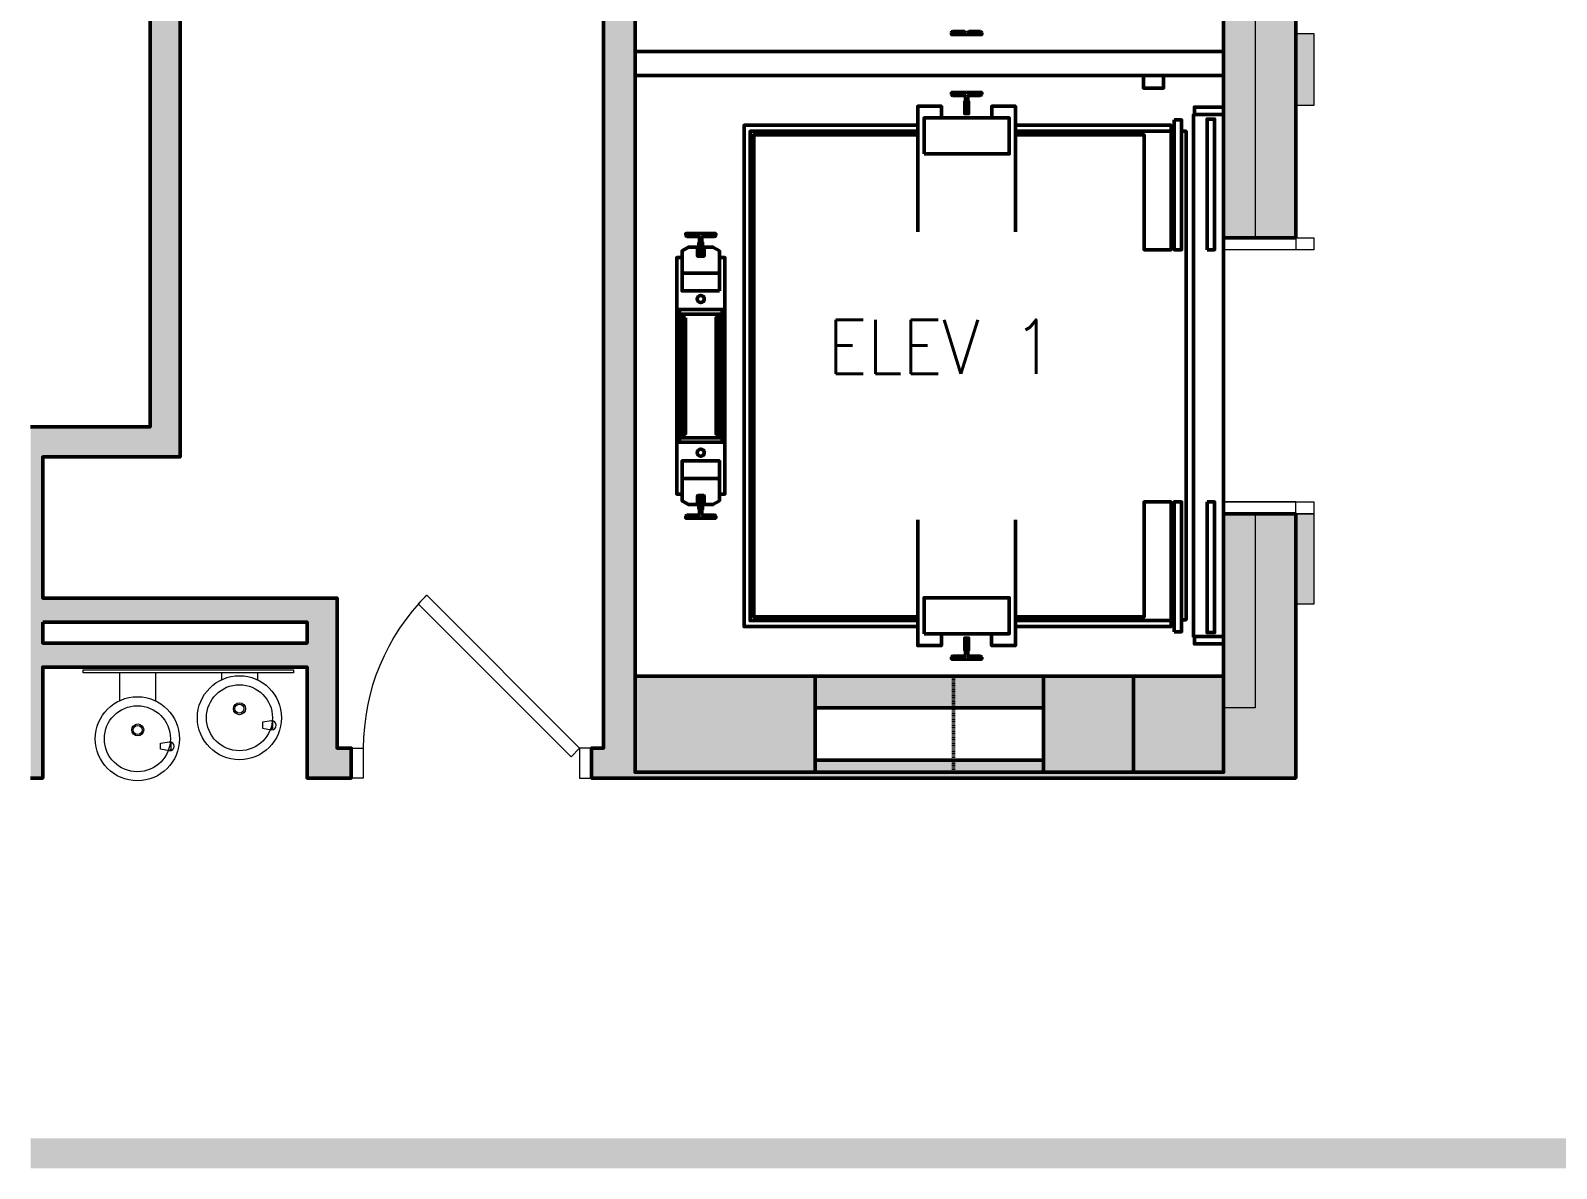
# Model space of a CAD drawing. Header units: inches. Extents: x 842 to 2180, y -10 to 1751.
# Drawn here: x 842.2 to 1096.3, y 529 to 718.5 of the extents above; entities that cross this region are included whole.
import ezdxf

# ---------------------------------------------------------------- set-up
doc = ezdxf.new("R2010")
doc.units = ezdxf.units.IN
doc.header["$MEASUREMENT"] = 0
doc.linetypes.add('IMPORT-Orbis_BB$0$TI_Grid_E957150$0$HIDDEN4 _2_', pattern=[0.046875, 0.023437, -0.023437])
for name, color, linetype, lineweight in [('Orbis - Background_dwg', 8, 'Continuous', 9), ('Orbis_AR$0$A-Wall-Exst', 7, 'Continuous', 9), ('Orbis_AR$0$TI_Grid_E957150$0$S-11-COLS-CONC', 50, 'Continuous', 50), ('Orbis_BB$0$A-Door-Exst', 7, 'Continuous', 9), ('Orbis_BB$0$A-Wall-Exst', 7, 'Continuous', 9), ('Orbis_BB$0$TI_ARCH-02_E957150$0$A-Anno-Note96', 250, 'Continuous', 20), ('Orbis_BB$0$TI_ARCH-02_E957150$0$A-Door', 10, 'Continuous', 13), ('Orbis_BB$0$TI_ARCH-02_E957150$0$A-Flor-Fixt', 10, 'Continuous', 13), ('Orbis_BB$0$TI_Grid_E957150$0$S-02-COLS-CONC', 50, 'Continuous', 50), ('Orbis_BB$0$TI_Grid_E957150$0$S-02-COLS-CONC-PATT', 250, 'Continuous', 20), ('Orbis_BB$0$TI_Grid_E957150$0$S-03-COLS-CONC-PATT', 250, 'Continuous', 20), ('Orbis_BB$0$TI_Grid_E957150$0$S-04-COLS-CONC', 50, 'Continuous', 50), ('Orbis_BB$0$TI_Grid_E957150$0$S-04-COLS-CONC-PATT', 250, 'Continuous', 20), ('Orbis_BB$0$TI_Grid_E957150$0$S-05-COLS-CONC', 50, 'Continuous', 50), ('Orbis_BB$0$TI_Grid_E957150$0$S-05-COLS-CONC-PATT', 250, 'Continuous', 20), ('Orbis_BB$0$TI_Grid_E957150$0$S-06-COLS-CONC', 50, 'Continuous', 50), ('Orbis_BB$0$TI_Grid_E957150$0$S-06-COLS-CONC-PATT', 250, 'Continuous', 20), ('Orbis_BB$0$TI_Grid_E957150$0$S-07-COLS-CONC', 50, 'Continuous', 50), ('Orbis_BB$0$TI_Grid_E957150$0$S-07-COLS-CONC-PATT', 250, 'Continuous', 20), ('Orbis_BB$0$TI_Grid_E957150$0$S-08-COLS-CONC', 50, 'Continuous', 50), ('Orbis_BB$0$TI_Grid_E957150$0$S-08-COLS-CONC-PATT', 250, 'Continuous', 20), ('Orbis_BB$0$TI_Grid_E957150$0$S-09-COLS-CONC', 50, 'Continuous', 50), ('Orbis_BB$0$TI_Grid_E957150$0$S-09-COLS-CONC-PATT', 250, 'Continuous', 20), ('Orbis_BB$0$TI_Grid_E957150$0$S-11-COLS-CONC', 50, 'Continuous', 50), ('Orbis_BB$0$TI_Grid_E957150$0$S-11-COLS-CONC-PATT', 250, 'Continuous', 20), ('Orbis_BB$0$TI_Grid_E957150$0$S-12-COLS-CONC', 50, 'Continuous', 50), ('Orbis_BB$0$TI_Grid_E957150$0$S-12-COLS-CONC-PATT', 250, 'Continuous', 20), ('Orbis_BB$0$TI_Grid_E957150$0$S-13-COLS-CONC', 50, 'Continuous', 50), ('Orbis_BB$0$TI_Grid_E957150$0$S-13-COLS-CONC-PATT', 250, 'Continuous', 20), ('Orbis_BB$0$TI_Grid_E957150$0$S-14-COLS-CONC', 50, 'Continuous', 50), ('Orbis_BB$0$TI_Grid_E957150$0$S-14-COLS-CONC-PATT', 250, 'Continuous', 20), ('Orbis_BB$0$TI_Grid_E957150$0$S-P1-COLS-CONC', 50, 'Continuous', 50), ('Orbis_BB$0$TI_Grid_E957150$0$S-P1-COLS-CONC-PATT', 250, 'Continuous', 20), ('Orbis_BB$0$TI_Grid_E957150$0$S-P3-COLS-CONC', 50, 'Continuous', 50), ('Orbis_BB$0$TI_Grid_E957150$0$S-P4-COLS-CONC', 50, 'Continuous', 50)]:
    doc.layers.add(name, color=color, linetype=linetype, lineweight=lineweight)
doc.layers.add('Orbis_BB$0$TI_ARCH-02_E957150$0$A-Door-NPLT', color=10, linetype='Continuous', lineweight=13, plot=False)
doc.styles.add('romans', font='romans__.ttf', dxfattribs={"width": 0.9, "height": 9})

# ---------------------------------------------------------------- blocks, each defined once
blk = doc.blocks.new('Orbis - Background_dwg__U10-7347691-Level XX  RCP DEMO')
at = {"layer": 'Orbis_BB$0$TI_Grid_E957150$0$S-13-COLS-CONC-PATT', "lineweight": 50}
blk.add_hatch(color=50, dxfattribs=at).paths.add_polyline_path([(11749.16, 1400.91), (11749.16, 1416.91), (11719.16, 1416.91), (11719.16, 1400.91), (11719.66, 1400.91)], flags=0)
at = {"layer": 'Orbis_BB$0$TI_Grid_E957150$0$S-13-COLS-CONC', "flags": 128}
blk.add_lwpolyline([(11749.16, 1416.91), (11719.16, 1416.91), (11719.16, 1400.91), (11749.16, 1400.91)], close=True, dxfattribs=at)
blk = doc.blocks.new('Orbis - Background_dwg__U15-7347695-Level XX  RCP DEMO')
at = {"layer": 'Orbis_BB$0$TI_Grid_E957150$0$S-13-COLS-CONC-PATT', "lineweight": 50}
blk.add_hatch(color=50, dxfattribs=at).paths.add_polyline_path([(11681.16, 1400.91), (11681.16, 1416.91), (11651.16, 1416.91), (11651.16, 1400.91)], flags=0)
at = {"layer": 'Orbis_BB$0$TI_Grid_E957150$0$S-13-COLS-CONC', "flags": 128}
blk.add_lwpolyline([(11681.16, 1400.91), (11651.16, 1400.91), (11651.16, 1416.91), (11681.16, 1416.91)], close=True, dxfattribs=at)
blk = doc.blocks.new('Orbis - Background_dwg__U30-7347710-Level XX  RCP DEMO')
at = {"layer": 'Orbis_BB$0$TI_Grid_E957150$0$S-12-COLS-CONC-PATT', "lineweight": 50}
blk.add_hatch(color=50, dxfattribs=at).paths.add_polyline_path([(11749.16, 1400.91), (11749.16, 1416.91), (11719.16, 1416.91), (11719.16, 1400.91), (11719.66, 1400.91)], flags=0)
at = {"layer": 'Orbis_BB$0$TI_Grid_E957150$0$S-12-COLS-CONC', "flags": 128}
blk.add_lwpolyline([(11749.16, 1416.91), (11719.16, 1416.91), (11719.16, 1400.91), (11749.16, 1400.91)], close=True, dxfattribs=at)
blk = doc.blocks.new('Orbis - Background_dwg__U29-7347711-Level XX  RCP DEMO')
at = {"layer": 'Orbis_BB$0$TI_Grid_E957150$0$S-12-COLS-CONC-PATT', "lineweight": 50}
blk.add_hatch(color=50, dxfattribs=at).paths.add_polyline_path([(11681.16, 1400.91), (11681.16, 1416.91), (11651.16, 1416.91), (11651.16, 1400.91)], flags=0)
at = {"layer": 'Orbis_BB$0$TI_Grid_E957150$0$S-12-COLS-CONC', "flags": 128}
blk.add_lwpolyline([(11681.16, 1416.91), (11651.16, 1416.91), (11651.16, 1400.91), (11681.16, 1400.91)], close=True, dxfattribs=at)
blk = doc.blocks.new('Orbis - Background_dwg_Orbis_BB$0$TI_ARCH-02_E957150$0$I_PLUMB_FOUNT_Round - Double_P-7347755-Level XX  RCP DEMO')
at = {"layer": 'Orbis_BB$0$TI_ARCH-02_E957150$0$A-Flor-Fixt'}
for p, q in [((0.5, 11.5), (1.68, 11.5)), ((0.5, 5.5), (1.68, 5.5)), ((0.5, -5.5), (5.18, -5.5)), ((0.5, -11.5), (5.18, -11.5))]:
    blk.add_line(p, q, dxfattribs=at)
at = {"layer": 'Orbis_BB$0$TI_ARCH-02_E957150$0$A-Flor-Fixt', "flags": 128}
for points in [[(0, 17.5), (0.5, 17.5), (0.5, -17.5), (0, -17.5)], [(8.5, 13.86), (8.75, 12.36), (9.75, 12.36), (10, 13.86), (9.75, 14.06), (8.75, 14.06)], [(12, -3.14), (12.25, -2.94), (13.25, -2.94), (13.5, -3.14), (13.25, -4.64), (12.25, -4.64)]]:
    blk.add_lwpolyline(points, close=True, dxfattribs=at)
at = {"layer": 'Orbis_BB$0$TI_ARCH-02_E957150$0$A-Flor-Fixt'}
for centre, radius in [((8, 8.5), 7), ((8, 8.5), 5.5), ((6.5, 8.5), 1), ((6.5, 8.5), 0.75), ((11.5, -8.5), 7), ((11.5, -8.5), 5.5), ((10.03, -8.44), 1), ((10.03, -8.44), 0.75)]:
    blk.add_circle(centre, radius, dxfattribs=at)
for centre in [(9.25, 13.86), (12.75, -3.14)]:
    blk.add_arc(centre, 0.75, 0.0012, 179.9988, dxfattribs=at)
blk = doc.blocks.new('Orbis - Background_dwg_Orbis_BB-7347761-Level XX  RCP DEMO')
at = {"layer": 'Orbis_BB$0$A-Wall-Exst'}
h = blk.add_hatch(color=256, dxfattribs=at)
h.paths.add_polyline_path([(11761.16, 1399.92), (11761.16, 1428.92), (11764.16, 1428.92), (11764.16, 1443.92), (11749.16, 1443.92), (11749.16, 1400.91), (11719.16, 1400.91), (11719.16, 1402.92), (11681.16, 1402.92), (11681.16, 1400.91), (11651.16, 1400.91), (11651.16, 1724.92), (11749.16, 1724.92), (11749.16, 1697.92), (11761.16, 1697.92), (11761.16, 1721.92), (11764.16, 1721.92), (11764.16, 1733.92), (11761.16, 1733.92), (11761.16, 1758.16), (11550.5, 1758.16), (11550.5, 1753.16), (11627.66, 1753.16), (11627.66, 1651.16), (11565.66, 1651.16), (11565.66, 1646.16), (11599.91, 1646.16), (11599.91, 1551.16), (11570.41, 1551.16), (11570.41, 1458.42), (11550.5, 1458.42), (11550.5, 1399.92), (11552.54, 1399.92), (11552.54, 1418.42), (11596.54, 1418.42), (11596.54, 1399.92), (11603.91, 1399.92), (11603.91, 1404.92), (11601.54, 1404.92), (11601.54, 1429.92), (11552.54, 1429.92), (11552.54, 1453.42), (11575.41, 1453.42), (11575.41, 1546.16), (11645.91, 1546.16), (11645.91, 1404.92), (11643.91, 1404.92), (11643.91, 1399.92), (11719.66, 1399.92)], flags=0)
h.paths.add_polyline_path([(11681.16, 1411.66), (11719.16, 1411.66), (11719.16, 1416.91), (11681.16, 1416.91)], flags=0)
h.paths.add_polyline_path([(11596.54, 1422.42), (11552.54, 1422.42), (11552.54, 1425.92), (11596.54, 1425.92)], flags=0)
h.paths.add_polyline_path([(11761.16, 1489.92), (11761.16, 1511.92), (11764.16, 1511.92), (11764.16, 1523.92), (11761.16, 1523.92), (11761.16, 1532.92), (11764.16, 1532.92), (11764.16, 1547.92), (11749.16, 1547.92), (11749.16, 1489.92), (11754.41, 1489.92)], flags=0)
h.paths.add_polyline_path([(11606.66, 1551.16), (11604.91, 1551.16), (11604.91, 1646.16), (11606.66, 1646.16)], flags=0)
h.paths.add_polyline_path([(11645.91, 1551.41), (11611.91, 1551.41), (11611.91, 1645.91), (11645.91, 1645.91)], flags=0)
h.paths.add_polyline_path([(11761.16, 1593.92), (11761.16, 1615.92), (11764.16, 1615.92), (11764.16, 1627.92), (11761.16, 1627.92), (11761.16, 1636.92), (11764.16, 1636.92), (11764.16, 1651.92), (11749.16, 1651.92), (11749.16, 1593.92), (11754.41, 1593.92)], flags=0)
h.paths.add_polyline_path([(11645.91, 1651.16), (11631.66, 1651.16), (11631.66, 1755.16), (11651.16, 1755.16), (11651.16, 1756.91), (11681.16, 1756.91), (11681.16, 1755.16), (11719.16, 1755.16), (11719.16, 1756.91), (11749.16, 1756.91), (11749.16, 1730.17), (11645.91, 1730.17), (11645.91, 1671.13)], flags=0)
at = {"layer": 'Orbis_BB$0$TI_Grid_E957150$0$S-02-COLS-CONC-PATT', "lineweight": 9}
for points in [[(11681.16, 1400.91), (11681.16, 1416.91), (11651.16, 1416.91), (11651.16, 1400.91)], [(11719.16, 1400.91), (11749.16, 1400.91), (11749.16, 1416.91), (11719.16, 1416.91)]]:
    blk.add_hatch(color=7, dxfattribs=at).paths.add_polyline_path(points, flags=0)
at = {"layer": 'Orbis_BB$0$TI_Grid_E957150$0$S-03-COLS-CONC-PATT', "lineweight": 9}
for points in [[(11681.16, 1400.91), (11681.16, 1416.91), (11651.16, 1416.91), (11651.16, 1400.91)], [(11719.16, 1400.91), (11749.16, 1400.91), (11749.16, 1416.91), (11719.16, 1416.91)]]:
    blk.add_hatch(color=7, dxfattribs=at).paths.add_polyline_path(points, flags=0)
at = {"layer": 'Orbis_BB$0$TI_Grid_E957150$0$S-04-COLS-CONC-PATT', "lineweight": 9}
for points in [[(11681.16, 1400.91), (11681.16, 1416.91), (11651.16, 1416.91), (11651.16, 1400.91)], [(11719.16, 1400.91), (11749.16, 1400.91), (11749.16, 1416.91), (11719.16, 1416.91)]]:
    blk.add_hatch(color=7, dxfattribs=at).paths.add_polyline_path(points, flags=0)
at = {"layer": 'Orbis_BB$0$TI_Grid_E957150$0$S-05-COLS-CONC-PATT', "lineweight": 9}
for points in [[(11681.16, 1400.91), (11681.16, 1416.91), (11651.16, 1416.91), (11651.16, 1400.91)], [(11719.16, 1400.91), (11749.16, 1400.91), (11749.16, 1416.91), (11719.16, 1416.91)]]:
    blk.add_hatch(color=7, dxfattribs=at).paths.add_polyline_path(points, flags=0)
at = {"layer": 'Orbis_BB$0$TI_Grid_E957150$0$S-06-COLS-CONC-PATT', "lineweight": 9}
for points in [[(11681.16, 1400.91), (11681.16, 1416.91), (11651.16, 1416.91), (11651.16, 1400.91)], [(11719.16, 1400.91), (11749.16, 1400.91), (11749.16, 1416.91), (11719.16, 1416.91)]]:
    blk.add_hatch(color=7, dxfattribs=at).paths.add_polyline_path(points, flags=0)
at = {"layer": 'Orbis_BB$0$TI_Grid_E957150$0$S-07-COLS-CONC-PATT', "lineweight": 9}
for points in [[(11681.16, 1400.91), (11681.16, 1416.91), (11651.16, 1416.91), (11651.16, 1400.91)], [(11719.16, 1400.91), (11749.16, 1400.91), (11749.16, 1416.91), (11719.16, 1416.91)]]:
    blk.add_hatch(color=7, dxfattribs=at).paths.add_polyline_path(points, flags=0)
at = {"layer": 'Orbis_BB$0$TI_Grid_E957150$0$S-08-COLS-CONC-PATT', "lineweight": 9}
for points in [[(11681.16, 1400.91), (11681.16, 1416.91), (11651.16, 1416.91), (11651.16, 1400.91)], [(11719.16, 1400.91), (11749.16, 1400.91), (11749.16, 1416.91), (11719.16, 1416.91)]]:
    blk.add_hatch(color=7, dxfattribs=at).paths.add_polyline_path(points, flags=0)
at = {"layer": 'Orbis_BB$0$TI_Grid_E957150$0$S-09-COLS-CONC-PATT', "lineweight": 9}
for points in [[(11681.16, 1400.91), (11681.16, 1416.91), (11651.16, 1416.91), (11651.16, 1400.91)], [(11719.16, 1400.91), (11749.16, 1400.91), (11749.16, 1416.91), (11719.16, 1416.91)]]:
    blk.add_hatch(color=7, dxfattribs=at).paths.add_polyline_path(points, flags=0)
at = {"layer": 'Orbis_BB$0$TI_Grid_E957150$0$S-11-COLS-CONC-PATT', "lineweight": 9}
for points in [[(11681.16, 1400.91), (11681.16, 1416.91), (11651.16, 1416.91), (11651.16, 1400.91)], [(11719.16, 1400.91), (11749.16, 1400.91), (11749.16, 1416.91), (11719.16, 1416.91)]]:
    blk.add_hatch(color=7, dxfattribs=at).paths.add_polyline_path(points, flags=0)
at = {"layer": 'Orbis_BB$0$TI_Grid_E957150$0$S-14-COLS-CONC-PATT', "lineweight": 9}
blk.add_hatch(color=7, dxfattribs=at).paths.add_polyline_path([(11681.16, 1400.91), (11681.16, 1416.91), (11651.16, 1416.91), (11651.16, 1400.91)], flags=0)
at = {"layer": 'Orbis_BB$0$TI_Grid_E957150$0$S-P1-COLS-CONC-PATT', "lineweight": 9}
for points in [[(11681.16, 1400.91), (11681.16, 1416.91), (11651.16, 1416.91), (11651.16, 1400.91)], [(11719.16, 1400.91), (11749.16, 1400.91), (11749.16, 1416.91), (11719.16, 1416.91)]]:
    blk.add_hatch(color=7, dxfattribs=at).paths.add_polyline_path(points, flags=0)
at = {"layer": 'Orbis_AR$0$TI_Grid_E957150$0$S-11-COLS-CONC'}
for p, q in [((11705.99, 1524.24), (11704.05, 1524.24)), ((11708.68, 1524.24), (11706.74, 1524.24)), ((11749.16, 1520.92), (11651.16, 1520.92)), ((11651.16, 1516.92), (11749.16, 1516.92)), ((11705.99, 1513.6), (11704.05, 1513.6)), ((11708.68, 1513.6), (11706.74, 1513.6)), ((11740.91, 1507.66), (11714.49, 1507.66)), ((11661.73, 1490.1), (11659.79, 1490.1)), ((11664.41, 1490.1), (11662.48, 1490.1)), ((11662.61, 1486.86), (11661.59, 1486.86)), ((11658.56, 1455.9), (11658.56, 1477.94)), ((11658.76, 1477.09), (11658.56, 1477.09)), ((11658.76, 1476.78), (11658.56, 1476.78)), ((11658.95, 1457.21), (11658.95, 1476.58)), ((11665.25, 1457.21), (11665.25, 1476.58)), ((11665.64, 1477.09), (11665.45, 1477.09)), ((11665.64, 1476.78), (11665.45, 1476.78)), ((11665.64, 1455.9), (11665.64, 1477.94)), ((11658.76, 1457.06), (11658.56, 1457.06)), ((11658.76, 1456.74), (11658.56, 1456.74)), ((11665.64, 1457.06), (11665.45, 1457.06)), ((11665.64, 1456.74), (11665.45, 1456.74)), ((11661.59, 1446.97), (11662.61, 1446.97)), ((11661.73, 1443.73), (11659.79, 1443.73)), ((11664.41, 1443.73), (11662.48, 1443.73)), ((11714.49, 1426.17), (11740.91, 1426.17)), ((11748.91, 1423.53), (11744.16, 1423.53)), ((11705.99, 1420.24), (11704.05, 1420.24)), ((11708.68, 1420.24), (11706.74, 1420.24))]:
    blk.add_line(p, q, dxfattribs=at)
at = {"layer": 'Orbis_AR$0$TI_Grid_E957150$0$S-11-COLS-CONC', "flags": 128}
for points in [[(11749.16, 1724.92), (11749.16, 1416.92), (11651.16, 1416.92), (11651.16, 1724.92)], [(11699.28, 1503.88), (11713.45, 1503.88), (11713.45, 1509.88), (11699.28, 1509.88)], [(11740.91, 1509.54), (11740.91, 1487.92), (11742.16, 1487.92), (11742.16, 1509.54)], [(11746.41, 1487.92), (11746.41, 1509.67), (11747.66, 1509.67), (11747.66, 1487.92)], [(11665.21, 1481.07), (11658.99, 1481.07), (11658.99, 1484.22), (11659.19, 1484.03), (11665.02, 1484.03), (11665.21, 1484.22)], [(11740.91, 1424.29), (11740.91, 1445.92), (11742.16, 1445.92), (11742.16, 1424.29)], [(11746.41, 1445.92), (11746.41, 1424.17), (11747.66, 1424.17), (11747.66, 1445.92)], [(11699.28, 1423.96), (11713.45, 1423.96), (11713.45, 1429.96), (11699.28, 1429.96)]]:
    blk.add_lwpolyline(points, close=True, dxfattribs=at)
for points in [[(11703.87, 1524.05), (11703.87, 1523.74), (11708.87, 1523.74), (11708.87, 1524.05)], [(11735.8, 1516.89), (11735.8, 1514.85), (11739.15, 1514.85), (11739.15, 1516.89)], [(11702.18, 1509.88), (11702.18, 1511.82), (11698.24, 1511.82), (11698.24, 1490.92)], [(11703.87, 1513.78), (11703.87, 1514.1), (11708.87, 1514.1), (11708.87, 1513.78)], [(11706.55, 1513.41), (11706.55, 1512.57), (11706.68, 1512.57), (11706.68, 1510.6), (11706.05, 1510.6), (11706.05, 1512.57), (11706.18, 1512.57), (11706.18, 1513.41)], [(11706.68, 1512.35), (11706.68, 1510.64), (11706.64, 1510.6), (11706.09, 1510.6), (11706.05, 1510.64), (11706.05, 1512.35)], [(11710.55, 1509.88), (11710.55, 1511.82), (11714.49, 1511.82), (11714.49, 1490.92)], [(11748.91, 1510.42), (11744.16, 1510.42), (11744.16, 1423.42)], [(11749.1, 1511.67), (11744.29, 1511.67), (11744.29, 1510.42)], [(11698.24, 1508.66), (11669.32, 1508.66), (11669.32, 1425.17), (11698.24, 1425.17)], [(11698.24, 1507.66), (11670.32, 1507.66), (11670.32, 1426.17), (11698.24, 1426.17)], [(11698.24, 1507.07), (11670.91, 1507.07), (11670.91, 1426.76), (11698.24, 1426.76)], [(11714.49, 1508.66), (11740.41, 1508.66), (11740.41, 1487.92), (11735.91, 1487.92), (11735.91, 1507.07), (11714.49, 1507.07)], [(11742.16, 1426.29), (11742.91, 1426.29), (11742.91, 1507.66), (11742.16, 1507.66)], [(11659.6, 1490.29), (11659.6, 1490.6), (11664.6, 1490.6), (11664.6, 1490.29)], [(11661.79, 1487.1), (11661.79, 1489.07), (11661.91, 1489.07), (11661.91, 1489.91)], [(11662.29, 1489.91), (11662.29, 1489.07), (11662.41, 1489.07), (11662.41, 1487.1), (11661.79, 1487.1), (11662.41, 1487.1)], [(11658.99, 1486.6), (11658.09, 1486.6), (11658.09, 1477.94)], [(11661.55, 1486.9), (11661.55, 1488.36), (11660.08, 1488.36), (11658.99, 1487.73), (11658.99, 1484.22)], [(11665.21, 1484.22), (11665.21, 1487.73), (11664.12, 1488.36), (11662.65, 1488.36), (11662.65, 1486.9)], [(11665.21, 1447.24), (11666.12, 1447.24), (11666.12, 1486.6), (11665.21, 1486.6)], [(11658.09, 1455.9), (11658.09, 1477.94), (11666.12, 1477.94)], [(11659.54, 1476.58), (11658.76, 1476.58), (11658.76, 1477.17), (11665.45, 1477.17), (11665.45, 1476.58), (11664.66, 1476.58), (11664.66, 1457.21), (11665.45, 1457.21)], [(11665.45, 1457.21), (11665.45, 1456.62), (11658.76, 1456.62), (11658.76, 1457.21), (11659.54, 1457.21), (11659.54, 1476.58)], [(11666.12, 1455.9), (11658.09, 1455.9), (11658.09, 1447.24), (11658.99, 1447.24)], [(11658.99, 1449.61), (11659.19, 1449.81), (11665.02, 1449.81), (11665.21, 1449.61), (11665.21, 1452.76), (11658.99, 1452.76), (11658.99, 1449.61), (11658.99, 1446.11), (11660.08, 1445.48), (11661.55, 1445.48), (11661.55, 1446.93)], [(11662.65, 1446.93), (11662.65, 1445.48), (11664.12, 1445.48), (11665.21, 1446.11), (11665.21, 1449.61)], [(11661.79, 1446.73), (11662.41, 1446.73), (11661.79, 1446.73), (11661.79, 1444.76), (11661.91, 1444.76), (11661.91, 1443.92)], [(11662.29, 1443.92), (11662.29, 1444.76), (11662.41, 1444.76), (11662.41, 1446.73)], [(11714.49, 1426.76), (11735.91, 1426.76), (11735.91, 1445.92), (11740.41, 1445.92), (11740.41, 1425.17), (11714.49, 1425.17)], [(11659.6, 1443.54), (11659.6, 1443.23), (11664.6, 1443.23), (11664.6, 1443.54)], [(11702.18, 1423.96), (11702.18, 1422.01), (11698.24, 1422.01), (11698.24, 1442.92)], [(11714.49, 1442.92), (11714.49, 1422.01), (11710.51, 1422.01), (11710.51, 1423.96)], [(11706.55, 1420.42), (11706.55, 1421.27), (11706.68, 1421.27), (11706.68, 1423.24), (11706.05, 1423.24), (11706.05, 1421.27), (11706.18, 1421.27), (11706.18, 1420.42)], [(11749.1, 1422.28), (11744.29, 1422.28), (11744.29, 1423.53)], [(11703.87, 1420.05), (11703.87, 1419.74), (11708.87, 1419.74), (11708.87, 1420.05)]]:
    blk.add_lwpolyline(points, dxfattribs=at)
at = {"layer": 'Orbis_AR$0$TI_Grid_E957150$0$S-11-COLS-CONC'}
for centre in [(11662.1, 1479.71), (11662.1, 1454.12)]:
    blk.add_circle(centre, 0.59, dxfattribs=at)
for centre, radius, start, end in [((11704.05, 1524.05), 0.187, 90, 180), ((11705.99, 1524.42), 0.187, 270, 0), ((11706.74, 1524.42), 0.187, 180, 270), ((11708.68, 1524.05), 0.187, 0, 90), ((11704.05, 1513.78), 0.187, 180, 270), ((11705.99, 1513.41), 0.187, 0, 90), ((11706.74, 1513.41), 0.187, 90, 180), ((11708.68, 1513.78), 0.187, 270, 0), ((11659.79, 1490.29), 0.187, 180, 270), ((11661.73, 1489.91), 0.187, 0, 90), ((11662.48, 1489.91), 0.187, 90, 180), ((11664.41, 1490.29), 0.187, 270, 0), ((11661.59, 1486.9), 0.0394, 180, 270), ((11662.61, 1486.9), 0.0394, 270, 0), ((11661.59, 1446.93), 0.0394, 90, 180), ((11662.61, 1446.93), 0.0394, 0, 90), ((11659.79, 1443.54), 0.187, 90, 180), ((11661.73, 1443.92), 0.187, 270, 0), ((11662.48, 1443.92), 0.187, 180, 270), ((11664.41, 1443.54), 0.187, 0, 90), ((11705.99, 1420.42), 0.187, 270, 0), ((11706.74, 1420.42), 0.187, 180, 270), ((11704.05, 1420.05), 0.187, 90, 180), ((11708.68, 1420.05), 0.187, 0, 90)]:
    blk.add_arc(centre, radius, start, end, dxfattribs=at)
at = {"layer": 'Orbis_BB$0$A-Door-Exst', "color": 10, "lineweight": 13, "flags": 128}
for points in [[(11641.91, 1404.92), (11640.5, 1403.5), (11615.04, 1428.96), (11616.46, 1430.37)], [(11605.91, 1399.92), (11603.91, 1399.92), (11603.91, 1404.92), (11605.91, 1404.92)], [(11641.91, 1399.92), (11643.91, 1399.92), (11643.91, 1404.92), (11641.91, 1404.92)]]:
    blk.add_lwpolyline(points, close=True, dxfattribs=at)
at = {"layer": 'Orbis_BB$0$A-Door-Exst', "color": 10, "lineweight": 13}
blk.add_arc((11641.91, 1404.92), 36, 135, 180, dxfattribs=at)
at = {"layer": 'Orbis_BB$0$A-Wall-Exst', "color": 10, "lineweight": 13}
blk.add_line((11754.41, 1547.92), (11754.41, 1489.92), dxfattribs=at)
at = {"layer": 'Orbis_BB$0$A-Wall-Exst', "color": 50, "lineweight": 50, "flags": 128}
for points in [[(11550.5, 1753.16), (11627.66, 1753.16), (11627.66, 1651.16), (11611.91, 1651.16), (11599.91, 1651.16), (11565.66, 1651.16), (11565.66, 1646.16), (11599.91, 1646.16), (11599.91, 1551.16), (11570.41, 1551.16), (11570.41, 1458.42), (11550.5, 1458.42)], [(11550.5, 1399.92), (11552.54, 1399.92), (11552.54, 1418.42), (11596.54, 1418.42), (11596.54, 1399.92), (11603.91, 1399.92), (11603.91, 1404.92), (11601.54, 1404.92), (11601.54, 1418.42), (11601.54, 1429.92), (11552.54, 1429.92), (11552.54, 1453.42), (11575.41, 1453.42), (11575.41, 1546.16), (11599.91, 1546.16)], [(11599.91, 1546.16), (11611.91, 1546.16), (11645.91, 1546.16), (11645.91, 1404.92), (11643.91, 1404.92), (11643.91, 1399.92), (11651.16, 1399.92), (11761.16, 1399.92), (11761.16, 1443.92), (11749.16, 1443.92), (11749.16, 1402.92)], [(11749.16, 1402.92), (11749.16, 1400.91), (11719.16, 1400.91), (11719.16, 1402.92), (11681.16, 1402.92), (11681.16, 1400.91), (11651.16, 1400.91), (11651.16, 1402.92), (11651.16, 1546.16)]]:
    blk.add_lwpolyline(points, dxfattribs=at)
for points in [[(11749.16, 1489.92), (11761.16, 1489.92), (11761.16, 1547.92), (11749.16, 1547.92)], [(11552.54, 1425.92), (11596.54, 1425.92), (11596.54, 1422.42), (11552.54, 1422.42)], [(11681.16, 1416.91), (11681.16, 1411.66), (11719.16, 1411.66), (11719.16, 1416.91)]]:
    blk.add_lwpolyline(points, close=True, dxfattribs=at)
at = {"layer": 'Orbis_BB$0$A-Wall-Exst', "flags": 128}
for points in [[(11761.16, 1523.92), (11764.16, 1523.92), (11764.16, 1511.92), (11761.16, 1511.92)], [(11761.16, 1443.92), (11764.16, 1443.92), (11764.16, 1428.92), (11761.16, 1428.92)]]:
    blk.add_lwpolyline(points, dxfattribs=at)
at = {"layer": 'Orbis_BB$0$A-Wall-Exst', "color": 10, "lineweight": 13, "flags": 128}
blk.add_lwpolyline([(11754.41, 1443.92), (11754.41, 1411.66), (11749.16, 1411.66)], dxfattribs=at)
at = {"layer": 'Orbis_BB$0$TI_ARCH-02_E957150$0$A-Door', "flags": 128}
for points in [[(11749.16, 1489.92), (11764.16, 1489.92), (11764.16, 1487.92), (11749.16, 1487.92)], [(11749.16, 1445.92), (11764.16, 1445.92), (11764.16, 1443.92), (11749.16, 1443.92)]]:
    blk.add_lwpolyline(points, close=True, dxfattribs=at)
at = {"layer": 'Orbis_BB$0$TI_ARCH-02_E957150$0$A-Door-NPLT', "flags": 128}
for points in [[(11749.16, 1487.92), (11749.16, 1489.92), (11761.16, 1489.92), (11761.16, 1487.92)], [(11749.16, 1445.92), (11749.16, 1443.92), (11761.16, 1443.92), (11761.16, 1445.92)]]:
    blk.add_lwpolyline(points, close=True, dxfattribs=at)
at = {"layer": 'Orbis_BB$0$TI_Grid_E957150$0$S-02-COLS-CONC', "flags": 128}
for points in [[(11681.16, 1400.91), (11651.16, 1400.91), (11651.16, 1416.91), (11681.16, 1416.91)], [(11749.16, 1400.91), (11719.16, 1400.91), (11719.16, 1416.91), (11749.16, 1416.91)]]:
    blk.add_lwpolyline(points, close=True, dxfattribs=at)
at = {"layer": 'Orbis_BB$0$TI_Grid_E957150$0$S-04-COLS-CONC', "flags": 128}
for points in [[(11681.16, 1400.91), (11651.16, 1400.91), (11651.16, 1416.91), (11681.16, 1416.91)], [(11749.16, 1400.91), (11719.16, 1400.91), (11719.16, 1416.91), (11749.16, 1416.91)]]:
    blk.add_lwpolyline(points, close=True, dxfattribs=at)
at = {"layer": 'Orbis_BB$0$TI_Grid_E957150$0$S-05-COLS-CONC', "flags": 128}
for points in [[(11681.16, 1400.91), (11651.16, 1400.91), (11651.16, 1416.91), (11681.16, 1416.91)], [(11749.16, 1400.91), (11719.16, 1400.91), (11719.16, 1416.91), (11749.16, 1416.91)]]:
    blk.add_lwpolyline(points, close=True, dxfattribs=at)
at = {"layer": 'Orbis_BB$0$TI_Grid_E957150$0$S-06-COLS-CONC', "flags": 128}
for points in [[(11681.16, 1400.91), (11651.16, 1400.91), (11651.16, 1416.91), (11681.16, 1416.91)], [(11749.16, 1400.91), (11719.16, 1400.91), (11719.16, 1416.91), (11749.16, 1416.91)]]:
    blk.add_lwpolyline(points, close=True, dxfattribs=at)
at = {"layer": 'Orbis_BB$0$TI_Grid_E957150$0$S-07-COLS-CONC', "flags": 128}
for points in [[(11681.16, 1400.91), (11651.16, 1400.91), (11651.16, 1416.91), (11681.16, 1416.91)], [(11749.16, 1400.91), (11719.16, 1400.91), (11719.16, 1416.91), (11749.16, 1416.91)]]:
    blk.add_lwpolyline(points, close=True, dxfattribs=at)
at = {"layer": 'Orbis_BB$0$TI_Grid_E957150$0$S-08-COLS-CONC', "flags": 128}
for points in [[(11681.16, 1400.91), (11651.16, 1400.91), (11651.16, 1416.91), (11681.16, 1416.91)], [(11749.16, 1400.91), (11719.16, 1400.91), (11719.16, 1416.91), (11749.16, 1416.91)]]:
    blk.add_lwpolyline(points, close=True, dxfattribs=at)
at = {"layer": 'Orbis_BB$0$TI_Grid_E957150$0$S-09-COLS-CONC', "flags": 128}
for points in [[(11681.16, 1400.91), (11651.16, 1400.91), (11651.16, 1416.91), (11681.16, 1416.91)], [(11749.16, 1400.91), (11719.16, 1400.91), (11719.16, 1416.91), (11749.16, 1416.91)]]:
    blk.add_lwpolyline(points, close=True, dxfattribs=at)
at = {"layer": 'Orbis_BB$0$TI_Grid_E957150$0$S-11-COLS-CONC', "flags": 128}
for points in [[(11681.16, 1400.91), (11651.16, 1400.91), (11651.16, 1416.91), (11681.16, 1416.91)], [(11749.16, 1400.91), (11719.16, 1400.91), (11719.16, 1416.91), (11749.16, 1416.91)]]:
    blk.add_lwpolyline(points, close=True, dxfattribs=at)
at = {"layer": 'Orbis_BB$0$TI_Grid_E957150$0$S-14-COLS-CONC', "flags": 128}
blk.add_lwpolyline([(11681.16, 1416.91), (11651.16, 1416.91), (11651.16, 1400.91), (11681.16, 1400.91)], close=True, dxfattribs=at)
at = {"layer": 'Orbis_BB$0$TI_Grid_E957150$0$S-P1-COLS-CONC', "flags": 128}
for points in [[(11681.16, 1400.91), (11651.16, 1400.91), (11651.16, 1416.91), (11681.16, 1416.91)], [(11749.16, 1400.91), (11719.16, 1400.91), (11719.16, 1416.91), (11749.16, 1416.91)]]:
    blk.add_lwpolyline(points, close=True, dxfattribs=at)
at = {"layer": 'Orbis_BB$0$TI_Grid_E957150$0$S-P3-COLS-CONC', "linetype": 'IMPORT-Orbis_BB$0$TI_Grid_E957150$0$HIDDEN4 _2_'}
for p, q in [((11681.16, 1400.91), (11681.16, 1416.91)), ((11719.16, 1400.91), (11719.16, 1416.91))]:
    blk.add_line(p, q, dxfattribs=at)
at = {"layer": 'Orbis_BB$0$TI_Grid_E957150$0$S-P3-COLS-CONC', "flags": 128}
blk.add_lwpolyline([(11749.16, 1400.91), (11651.16, 1400.91), (11651.16, 1416.91), (11749.16, 1416.91)], close=True, dxfattribs=at)
at = {"layer": 'Orbis_BB$0$TI_Grid_E957150$0$S-P4-COLS-CONC', "linetype": 'IMPORT-Orbis_BB$0$TI_Grid_E957150$0$HIDDEN4 _2_'}
for p, q in [((11681.16, 1400.91), (11681.16, 1416.91)), ((11704.16, 1400.91), (11704.16, 1416.91))]:
    blk.add_line(p, q, dxfattribs=at)
at = {"layer": 'Orbis_BB$0$TI_Grid_E957150$0$S-P4-COLS-CONC', "flags": 128}
blk.add_lwpolyline([(11734.16, 1400.91), (11651.16, 1400.91), (11651.16, 1416.91), (11734.16, 1416.91)], close=True, dxfattribs=at)
at = {"rotation": 270}
blk.add_blockref('Orbis - Background_dwg_Orbis_BB$0$TI_ARCH-02_E957150$0$I_PLUMB_FOUNT_Round - Double_P-7347755-Level XX  RCP DEMO', (11576.79, 1417.98), dxfattribs=at)
for name in ['Orbis - Background_dwg__U15-7347695-Level XX  RCP DEMO', 'Orbis - Background_dwg__U29-7347711-Level XX  RCP DEMO', 'Orbis - Background_dwg__U10-7347691-Level XX  RCP DEMO', 'Orbis - Background_dwg__U30-7347710-Level XX  RCP DEMO']:
    blk.add_blockref(name, (0, 0))
at = {"layer": 'Orbis_BB$0$TI_ARCH-02_E957150$0$A-Anno-Note96', "color": 7, "insert": (11683.21, 1476.27), "char_height": 9, "width": 52.2178, "attachment_point": 1, "line_spacing_factor": 0.983083, "style": 'romans'}
blk.add_mtext('ELEV 1', dxfattribs=at)
blk = doc.blocks.new('Orbis - Background_dwg-7329766-Level XX  RCP DEMO')
at = {"layer": 'Orbis_AR$0$A-Wall-Exst'}
blk.add_hatch(color=256, dxfattribs=at).paths.add_polyline_path([(1179.62, 528.98), (1179.62, 593.98), (1174.62, 593.98), (1174.62, 533.98), (842.21, 533.98), (842.21, 528.98), (1011.37, 528.98)], flags=0)
blk.add_blockref('Orbis - Background_dwg_Orbis_BB-7347761-Level XX  RCP DEMO', (-10708.29, -805.94))

msp = doc.modelspace()

# ---------------------------------------------------------------- block references
at = {"layer": 'Orbis - Background_dwg', "color": 7}
msp.add_blockref('Orbis - Background_dwg-7329766-Level XX  RCP DEMO', (0, 0), dxfattribs=at)

doc.saveas('drawing.dxf')
